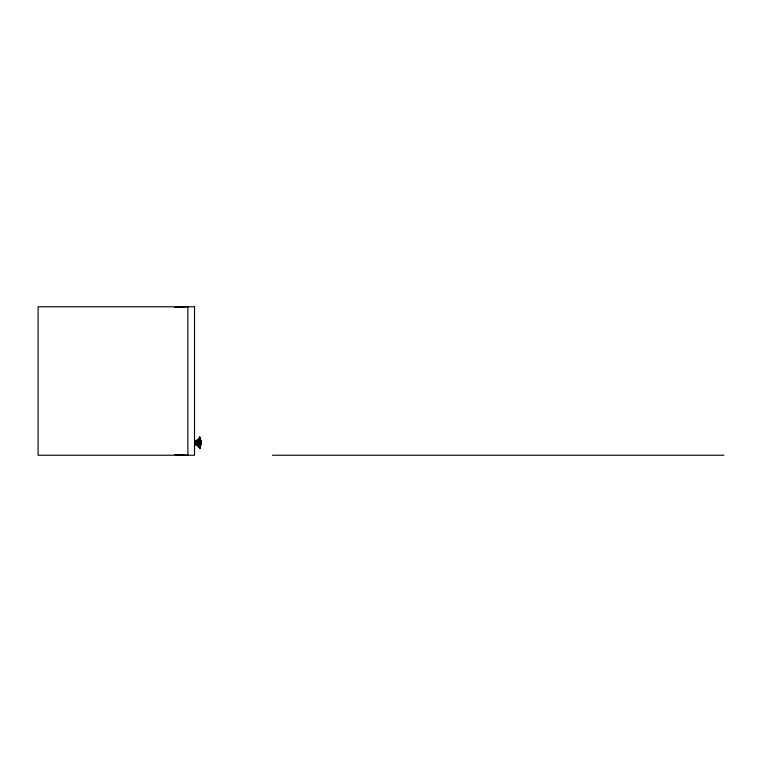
<?xml version="1.0" encoding="UTF-8"?>
<svg xmlns="http://www.w3.org/2000/svg" width="762" height="762" viewBox="0 0 762 762"><rect width="100%" height="100%" fill="white"/><g stroke="black" fill="none" stroke-linecap="round" stroke-linejoin="round"><path stroke-width="1.14" d="M199.892 448.189L200.358 439.15L199.815 448.247L199.282 440.007L199.739 437.245L199.739 438.683M199.739 437.245L199.739 448.266L199.739 437.531L198.93 440.35L194.52 441.598L198.93 439.664L199.282 438.693L198.453 439.95L199.282 441.217L197.253 441.903L194.52 441.598L198.453 439.731L199.892 437.321L199.739 448.237L199.311 438.112L198.453 440.103L194.52 441.236L199.282 439.483L198.453 441.636L199.282 444.675L194.52 443.913L199.282 445.922L198.453 443.665L199.892 437.321L200.301 446.732L200.816 442.751L200.473 439.207L199.549 437.502L199.739 448.237L200.215 438.693L200.682 443.655L199.815 448.247L199.815 437.264L197.253 440.674M199.282 446.208L197.253 444.77L194.52 444.275L198.453 444.617L199.739 448.237L199.739 438.998M199.282 443.646L194.52 443.913L198.453 445.694L199.739 447.98L199.739 446.484M199.739 447.98L199.739 437.302L198.453 439.817L194.52 441.112L198.453 441.636M200.635 445.437L200.358 439.15L200.196 446.818L200.025 437.531L200.349 446.646L200.654 440.226L200.215 445.627L200.816 442.751L200.225 438.712L200.025 440.836M199.539 438.217L199.549 437.502L199.396 439.493L199.739 437.302M200.473 439.207L200.358 446.361L200.215 438.693L200.301 446.732M194.52 441.112L197.253 440.56L199.739 438.007M199.739 446.827L199.739 438.664M199.396 438.417C200.816 437.731 193.719 441.912 197.253 441.293L199.549 437.74M199.311 447.399L197.253 444.837L199.282 446.037L198.93 445.17C200.454 446.189 198.834 448.828 199.387 445.818M200.654 444.541L200.358 439.15M199.739 447.504L198.453 445.694M199.301 444.236L199.282 445.78M200.196 446.742L200.139 442.751L199.739 445.332M200.663 444.513L200.473 439.455M200.663 441.846L200.663 440.274M199.539 439.16L199.539 442.512M200.358 445.494L200.473 446.056L200.473 440.245L200.215 446.532L200.301 445.57M199.739 447.694L199.815 446.637M200.654 443.684L200.473 445.265L200.473 444.065M198.453 445.408L194.52 444.398L197.253 444.989L199.282 447.046L198.453 445.827L198.453 439.684L199.739 437.769M199.539 445.922L199.739 444.513M200.196 445.684L200.244 446.494M199.282 439.607L199.282 438.826L198.453 439.95L199.282 438.883M198.453 443.665L195.92 444.541L199.282 446.732L199.282 439.741M199.282 439.169L198.93 439.664L199.282 439.312M200.215 446.818L200.025 447.98L200.025 437.531M198.93 439.664L199.282 439.15M198.93 440.35L199.282 439.874L199.396 441.017M199.282 438.607L198.453 439.817M199.282 441.131L199.282 440.969M200.025 439.064L200.025 437.902M198.453 440.103L197.253 440.56L197.253 445.027L199.396 447.523M194.52 441.598L197.253 441.198M199.282 442.589L194.52 442.751M174.793 307.477L187.871 306.781L187.871 455.219L174.793 454.523M200.301 442.751L200.816 442.751M272.472 455.219L723.9 455.219M194.52 444.398L195.92 444.494M194.52 443.913L196.339 444.179M200.206 439.855L200.358 441.331M197.253 444.322L199.282 446.732M198.453 445.56L199.282 446.646M198.93 445.856L199.282 446.389M198.453 445.827L199.282 447.027M200.215 438.979L200.244 439.912M199.406 447.246L199.549 447.942M199.892 446.599L200.025 447.608M200.025 442.751L200.196 444.275M199.739 440.788L200.025 444.675M198.453 442.655L197.253 443.513L194.52 443.379L197.253 442.712L194.52 442.122L197.253 441.903L198.453 442.655M194.52 306.781L38.1 306.781L38.1 455.219L194.52 455.219L194.52 306.781M199.282 446.942L198.453 445.78L199.282 446.942"/></g></svg>
